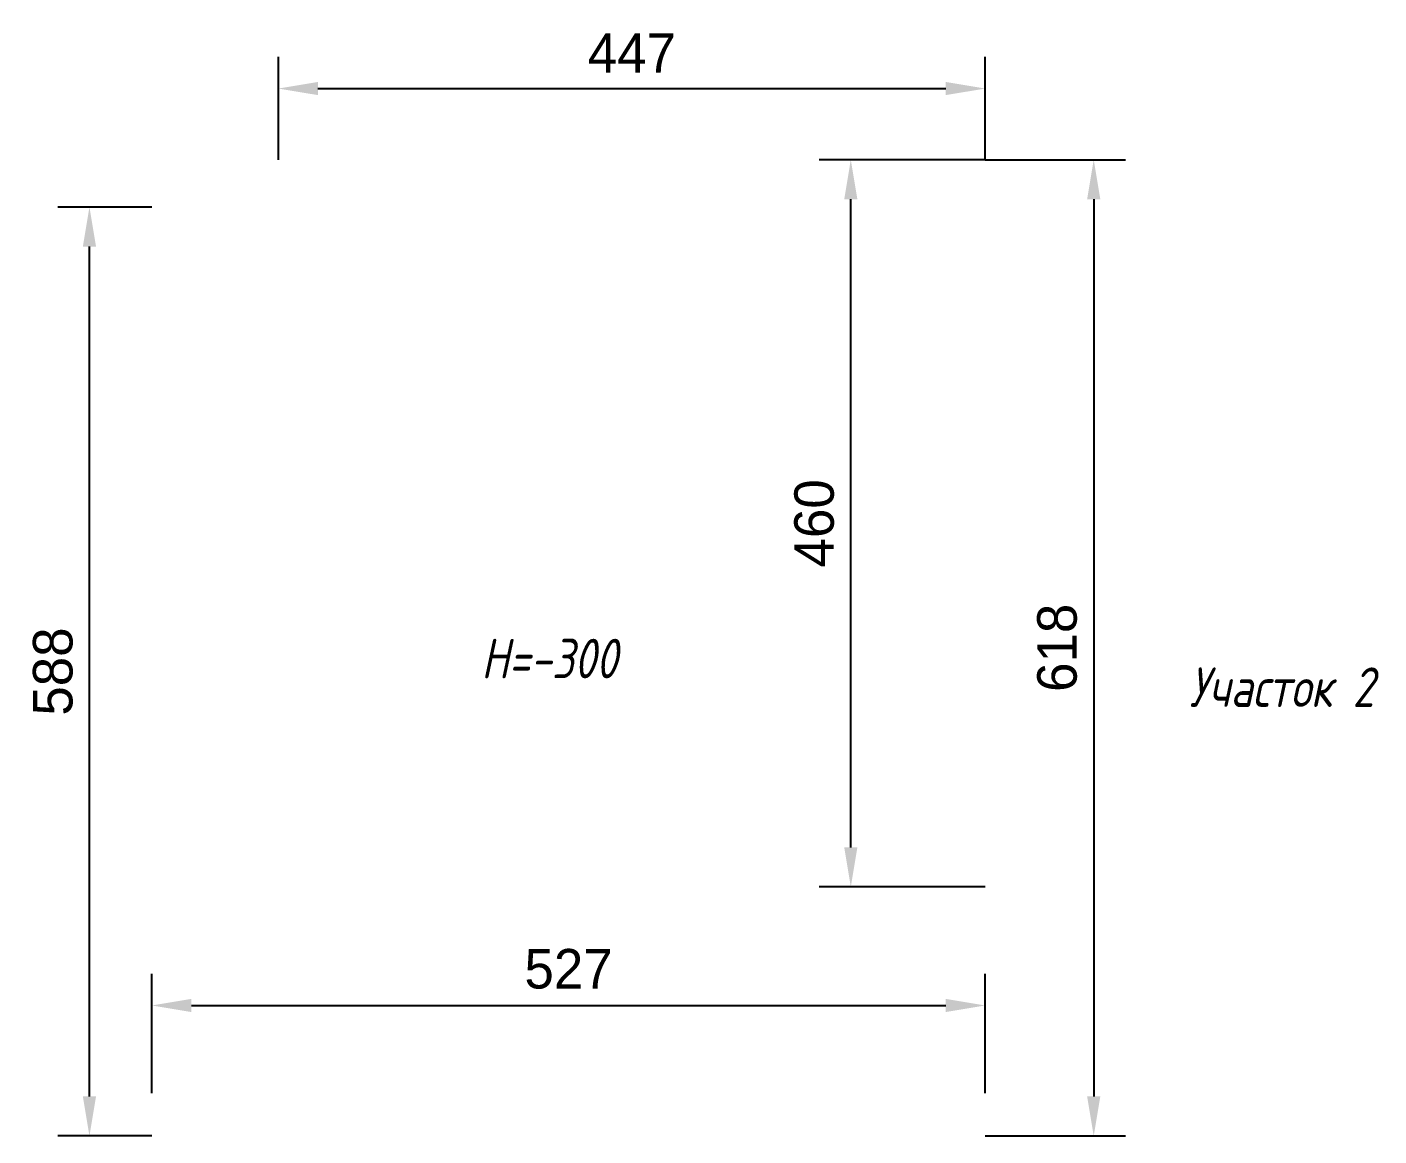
# Model space of a CAD drawing. Header units: millimetres. Extents: x -2864 to 34763, y -11990 to 22396.
# Drawn here: x 8792 to 9647, y 9683 to 10384 of the extents above; entities that cross this region are included whole.
import ezdxf
from ezdxf.enums import TextEntityAlignment as Align

# ---------------------------------------------------------------- set-up
doc = ezdxf.new("R2010")
doc.units = ezdxf.units.MM
doc.header["$PDMODE"] = 34
doc.header["$PDSIZE"] = 25
doc.layers.add('08 Размеры', color=7, linetype='Continuous')
doc.styles.get("Standard").update_dxf_attribs({"font": 'Ubuntu-R.ttf'})
doc.styles.add('ГОСТ-ISOCPEUR', font='isocpeui.ttf', dxfattribs={"width": 0.8})
doc.dimstyles.new('ISO-25', dxfattribs={"dimtxt": 2.5, "dimasz": 2.5, "dimexe": 1.25, "dimexo": 0.625, "dimtad": 1, "dimtxsty": 'Standard', "dimcen": 2.5, "dimadec": 0, "dimazin": 0, "dimtfac": 1, "dimtmove": 0, "dimatfit": 3, "dimfxl": 1, "dimarcsym": 0})

# ---------------------------------------------------------------- blocks, each defined once
blk = doc.blocks.new('*D2322')
at = {"layer": '08 Размеры', "color": 0, "lineweight": -2}
for p, q in [((8951.23, 10300.12), (8951.23, 10365.12)), ((9398.23, 10300.12), (9398.23, 10365.12)), ((8976.23, 10345.12), (9373.23, 10345.12))]:
    blk.add_line(p, q, dxfattribs=at)
at = {"layer": '08 Размеры', "color": 0}
for points in [[(8976.23, 10349.29), (8976.23, 10340.96), (8951.23, 10345.12)], [(9373.23, 10340.96), (9373.23, 10349.29), (9398.23, 10345.12)]]:
    blk.add_solid(points, dxfattribs=at)
at = {"layer": 'Defpoints', "color": 0}
for p in [(9398.23, 10345.12), (8951.23, 10300.12), (9398.23, 10300.12)]:
    blk.add_point(p, dxfattribs=at)
at = {"layer": '08 Размеры', "color": 0, "insert": (9174.73, 10367.62), "char_height": 25, "attachment_point": 5}
blk.add_mtext('447', dxfattribs=at)
blk = doc.blocks.new('*D2323')
at = {"layer": '08 Размеры', "color": 0, "lineweight": -2}
for p, q in [((8871.23, 9709.62), (8871.23, 9785.16)), ((9398.23, 9709.62), (9398.23, 9785.16)), ((8896.23, 9765.16), (9373.23, 9765.16))]:
    blk.add_line(p, q, dxfattribs=at)
at = {"layer": '08 Размеры', "color": 0}
for points in [[(8896.23, 9769.32), (8896.23, 9760.99), (8871.23, 9765.16)], [(9373.23, 9760.99), (9373.23, 9769.32), (9398.23, 9765.16)]]:
    blk.add_solid(points, dxfattribs=at)
at = {"layer": 'Defpoints', "color": 0}
for p in [(9398.23, 9765.16), (8871.23, 9709.62), (9398.23, 9709.62)]:
    blk.add_point(p, dxfattribs=at)
at = {"layer": '08 Размеры', "color": 0, "insert": (9134.73, 9788.21), "char_height": 25, "attachment_point": 5}
blk.add_mtext('527', dxfattribs=at)
blk = doc.blocks.new('*D2324')
at = {"layer": '08 Размеры', "color": 0, "lineweight": -2}
for p, q in [((8871.23, 10270.12), (8811.73, 10270.12)), ((8831.73, 9707.62), (8831.73, 10245.12)), ((8871.23, 9682.62), (8811.73, 9682.62))]:
    blk.add_line(p, q, dxfattribs=at)
at = {"layer": '08 Размеры', "color": 0}
for points in [[(8835.9, 10245.12), (8827.57, 10245.12), (8831.73, 10270.12)], [(8827.57, 9707.62), (8835.9, 9707.62), (8831.73, 9682.62)]]:
    blk.add_solid(points, dxfattribs=at)
at = {"layer": 'Defpoints', "color": 0}
for p in [(8831.73, 10270.12), (8871.23, 10270.12), (8871.23, 9682.62)]:
    blk.add_point(p, dxfattribs=at)
at = {"layer": '08 Размеры', "color": 0, "insert": (8808.67, 9976.37), "char_height": 25, "attachment_point": 5, "rotation": 90}
blk.add_mtext('588', dxfattribs=at)
blk = doc.blocks.new('*D2336')
at = {"layer": '08 Размеры', "color": 0, "lineweight": -2}
for p, q in [((9398.23, 10300.12), (9293.21, 10300.12)), ((9313.21, 9865.12), (9313.21, 10275.12)), ((9398.23, 9840.12), (9293.21, 9840.12))]:
    blk.add_line(p, q, dxfattribs=at)
at = {"layer": '08 Размеры', "color": 0}
for points in [[(9317.38, 10275.12), (9309.05, 10275.12), (9313.21, 10300.12)], [(9309.05, 9865.12), (9317.38, 9865.12), (9313.21, 9840.12)]]:
    blk.add_solid(points, dxfattribs=at)
at = {"layer": 'Defpoints', "color": 0}
for p in [(9313.21, 10300.12), (9398.23, 10300.12), (9398.23, 9840.12)]:
    blk.add_point(p, dxfattribs=at)
at = {"layer": '08 Размеры', "color": 0, "insert": (9290.15, 10070.12), "char_height": 25, "attachment_point": 5, "rotation": 90}
blk.add_mtext('460', dxfattribs=at)
blk = doc.blocks.new('*D2338')
at = {"layer": '08 Размеры', "color": 0, "lineweight": -2}
for p, q in [((9398.23, 10300.12), (9486.83, 10300.12)), ((9466.83, 10275.12), (9466.83, 9707.62)), ((9398.23, 9682.62), (9486.83, 9682.62))]:
    blk.add_line(p, q, dxfattribs=at)
at = {"layer": '08 Размеры', "color": 0}
for points in [[(9470.99, 10275.12), (9462.66, 10275.12), (9466.83, 10300.12)], [(9462.66, 9707.62), (9470.99, 9707.62), (9466.83, 9682.62)]]:
    blk.add_solid(points, dxfattribs=at)
at = {"layer": 'Defpoints', "color": 0}
for p in [(9398.23, 10300.12), (9398.23, 9682.62), (9466.83, 9682.62)]:
    blk.add_point(p, dxfattribs=at)
at = {"layer": '08 Размеры', "color": 0, "insert": (9443.77, 9991.37), "char_height": 25, "attachment_point": 5, "rotation": 90}
blk.add_mtext('618', dxfattribs=at)

msp = doc.modelspace()

# ---------------------------------------------------------------- texts
at = {"layer": '08 Размеры', "style": 'ГОСТ-ISOCPEUR', "width": 0.8}
for s, p in [('H=-300', (9122.64, 9984.65)), ('Участок 2', (9585.74, 9966.5))]:
    msp.add_text(s, height=25, dxfattribs=at).set_placement(p, align=Align.MIDDLE)

# ---------------------------------------------------------------- dimensions: what is measured, and where the dimension line sits
at = {"layer": '08 Размеры', "color": 5}
for base, p1, p2, picture, middle in [((9398.23, 10345.12), (8951.23, 10300.12), (9398.23, 10300.12), '*D2322', (9174.73, 10367.62)), ((9398.23, 9765.16), (8871.23, 9709.62), (9398.23, 9709.62), '*D2323', (9134.73, 9788.21))]:
    dim = msp.add_linear_dim(base=base, p1=p1, p2=p2, dimstyle='ISO-25', override={"dimtxt": 25, "dimasz": 25, "dimexe": 20, "dimexo": 0, "dimgap": 10, "dimdec": 0}, dxfattribs=at)
    dim.commit()
    dim.dimension.update_dxf_attribs({"geometry": picture, "text_midpoint": middle})
at = {"layer": '08 Размеры'}
dim = msp.add_linear_dim(base=(9313.21, 10300.12), p1=(9398.23, 9840.12), p2=(9398.23, 10300.12), angle=90, dimstyle='ISO-25', override={"dimtxt": 25, "dimasz": 25, "dimexe": 20, "dimexo": 0, "dimgap": 10, "dimdec": 0}, dxfattribs=at)
dim.commit()
dim.dimension.update_dxf_attribs({"geometry": '*D2336', "text_midpoint": (9290.15, 10070.12)})
at = {"layer": '08 Размеры', "color": 5}
for base, p1, p2, picture, middle in [((9466.82506671, 9682.61526211), (9398.23440262, 10300.11526211), (9398.23440262, 9682.61526211), '*D2338', (9443.76590365, 9991.36526211)), ((8831.73211008, 10270.11526211), (8871.23440262, 9682.61526211), (8871.23440262, 10270.11526211), '*D2324', (8808.67294702, 9976.36526211))]:
    dim = msp.add_linear_dim(base=base, p1=p1, p2=p2, angle=90, dimstyle='ISO-25', override={"dimtxt": 25, "dimasz": 25, "dimexe": 20, "dimexo": 0, "dimgap": 10, "dimdec": 0}, dxfattribs=at)
    dim.commit()
    dim.dimension.update_dxf_attribs({"geometry": picture, "text_midpoint": middle})

doc.saveas('drawing.dxf')
